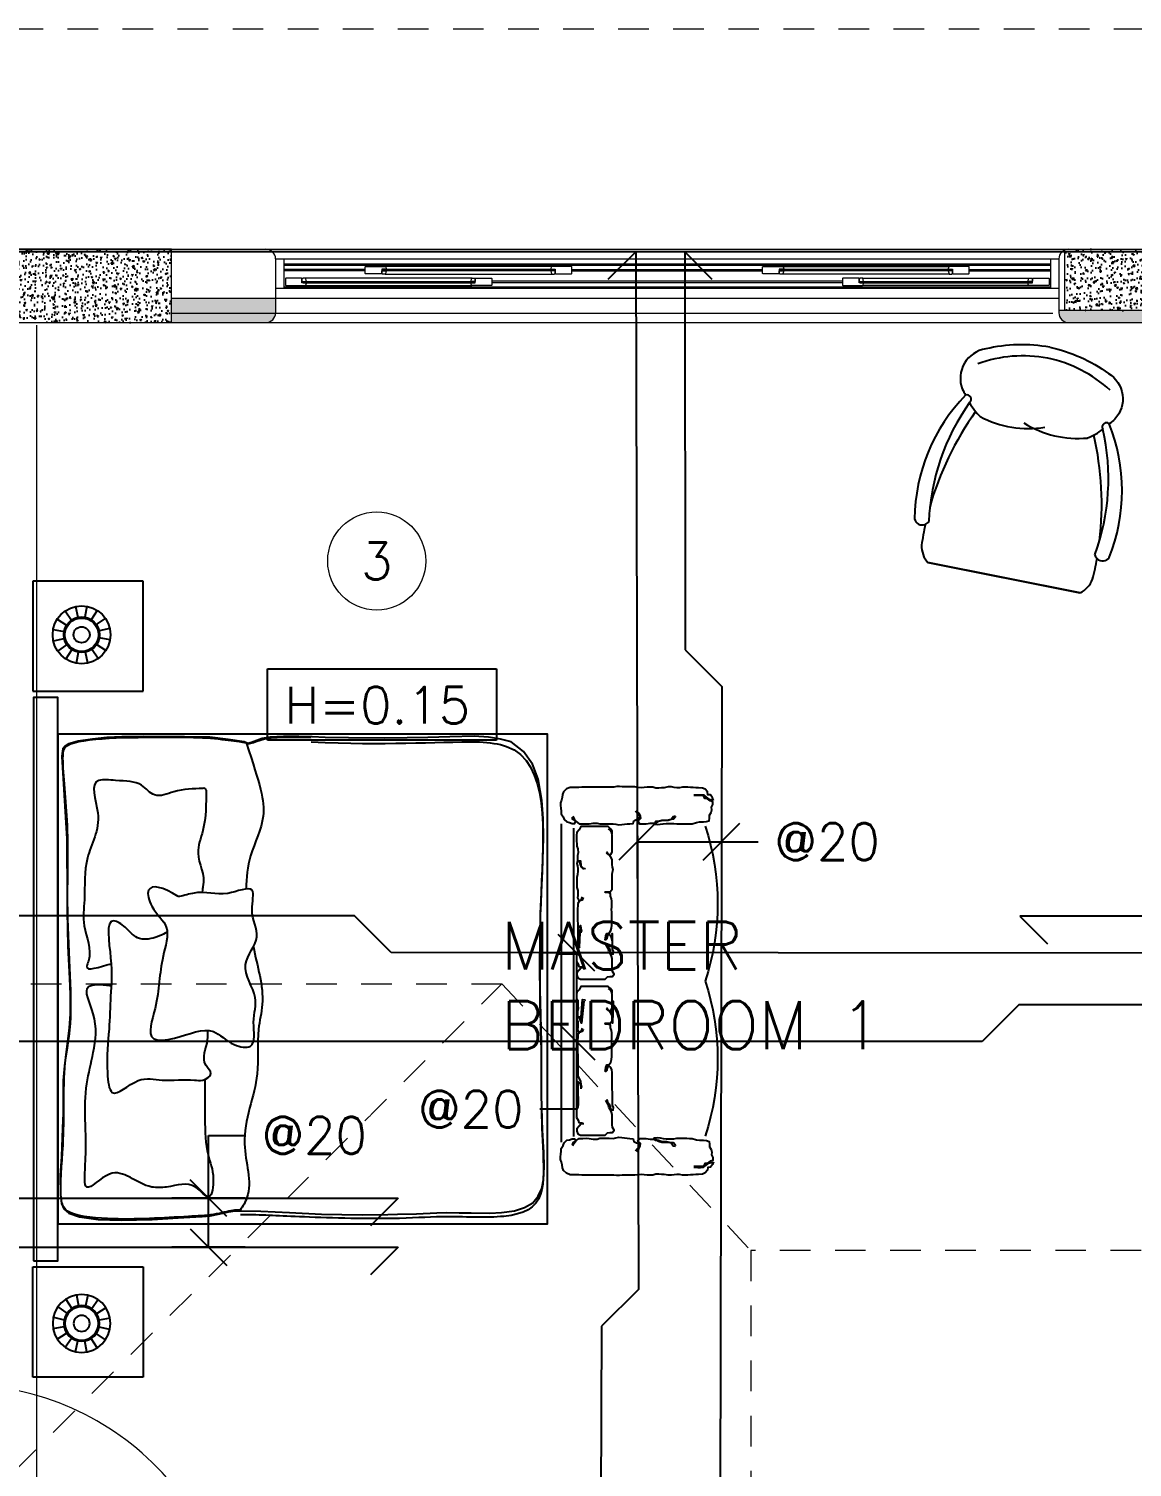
# Model space of a CAD drawing. Header units: metres. Extents: x -232 to 581, y 30 to 789.
# Drawn here: x 233.88 to 238.39, y 534.02 to 539.89 of the extents above; entities that cross this region are included whole.
import ezdxf
from ezdxf.enums import TextEntityAlignment as Align

# ---------------------------------------------------------------- set-up
doc = ezdxf.new("R2010")
doc.units = ezdxf.units.M
doc.linetypes.add('HIDDEN', pattern=[9.525, 6.35, -3.175])
doc.linetypes.add('HIDDEN2', pattern=[0.1875, 0.125, -0.0625])
for name, color, linetype, lineweight in [('0-S-GRID-IDEN', 1, 'Continuous', 9), ('A-DOOR', 35, 'Continuous', 5), ('A-WALL', 250, 'Continuous', 20), ('baños', 140, 'Continuous', 0), ('Columnas', 7, 'Continuous', 18), ('cristales', 131, 'Continuous', 0), ('textos', 7, 'Continuous', 0), ('VIGAS', 1, 'HIDDEN', 15)]:
    doc.layers.add(name, color=color, linetype=linetype, lineweight=lineweight)
for name, color, linetype in [('ACERO', 5, 'Continuous'), ('BP', 3, 'Continuous'), ('DIMTEXTO', 4, 'Continuous'), ('HATCH', 8, 'Continuous'), ('MOBILIARIOS', 252, 'Continuous')]:
    doc.layers.add(name, color=color, linetype=linetype)
doc.layers.add('RELLENO SECCION', color=8, linetype='Continuous', lineweight=0, transparency=0.4)
doc.layers.add('Techos 1', color=7, linetype='HIDDEN2', lineweight=9, true_color=0x42391a)
doc.styles.add('SMPLEX', font='simplex.shx')
doc.styles.get("Standard").update_dxf_attribs({"font": 'arial.ttf'})
pattern_1 = [(50, (114.33107, 55.238796), (0.058299094, -0.005100507), [0.006096, -0.067056]), (355, (114.33107, 55.238796), (-0.011277895, 0.06113819), [0.0048768, -0.053644987]), (100.451445, (114.33593, 55.23837), (0.0470212, 0.05603768), [0.005180803, -0.056988878]), (46.1842, (114.33107, 55.25505), (0.086745293, -0.013453545), [0.009144, -0.100584]), (96.63556, (114.3383, 55.25393), (0.07596932, 0.07917636), [0.00777121, -0.085483395]), (351.18415, (114.33107, 55.25505), (0.07596932, 0.07917636), [0.00731519, -0.080467114]), (21, (114.3392, 55.25099), (0.048516605, -0.032724863), [0.006096, -0.067056]), (326, (114.3392, 55.25099), (0.01977665, 0.05894015), [0.0048768, -0.0536448]), (71.451445, (114.34324, 55.24826), (0.068293254, 0.026215286), [0.005180803, -0.05698878]), (37.5, (114.331071, 55.238796), (0.000988353, 0.0270576124), [0, -0.05299456, 0, -0.0544576, 0, -0.053848]), (7.5, (114.33107, 55.238796), (0.021382292, 0.032057784), [0, -0.03104896, 0, -0.05177536, 0, -0.0205232]), (327.5, (114.312946, 55.238796), (0.0433889905, -0.001833198), [0, -0.02032, 0, -0.0633984, 0, -0.0841248]), (317.5, (114.304818, 55.238796), (0.047401338, 0.008136477), [0, -0.026416, 0, -0.04210304, 0, -0.0597408])]

# ---------------------------------------------------------------- blocks, each defined once
blk = doc.blocks.new('_Oblique')
at = {"color": 0, "linetype": 'ByBlock', "lineweight": -2}
blk.add_line((-0.5, -0.5), (0.5, 0.5), dxfattribs=at)
blk = doc.blocks.new('planta de entrepiso 20.03')
at = {"layer": '0-S-GRID-IDEN', "color": 18, "true_color": 0x000000}
blk.add_circle((43.3303, -21.2903), 0.2003, dxfattribs=at)
at = {"layer": 'ACERO', "color": 18, "true_color": 0x000000}
for p, q in [((44.2759, -20.1394), (44.3885, -20.0274)), ((44.3885, -20.0274), (44.3996, -24.2649)), ((44.7013, -20.1406), (44.5891, -20.0277)), ((44.5891, -20.0277), (44.5904, -21.6525)), ((44.5904, -21.6525), (44.74, -21.8029)), ((44.74, -21.8029), (44.7322, -26.0277)), ((43.2396, -22.7398), (39.7403, -22.7399)), ((43.3896, -22.8898), (43.2396, -22.7398)), ((48.5124, -22.7409), (45.9579, -22.7409)), ((45.9579, -22.7409), (46.0704, -22.8534)), ((47.342, -22.8923), (43.3896, -22.8898)), ((45.954, -23.1024), (45.804, -23.2524)), ((48.5055, -23.1023), (45.954, -23.1024)), ((45.804, -23.2524), (41.692, -23.2525)), ((39.7403, -23.8928), (43.4178, -23.8928)), ((43.4178, -23.8928), (43.3053, -24.0053)), ((39.7403, -24.0928), (43.4178, -24.0928)), ((43.4178, -24.0928), (43.3053, -24.2053)), ((44.3996, -24.2649), (44.2492, -24.4145)), ((44.2492, -24.4145), (44.2406, -26.0277))]:
    blk.add_line(p, q, dxfattribs=at)
at = {"layer": 'BP', "color": 18, "ltscale": 0.2, "true_color": 0x000000}
blk.add_line((47.272, -20.0277), (37.7735, -20.0277), dxfattribs=at)
at = {"layer": 'DIMTEXTO', "color": 18, "true_color": 0x000000}
for p, q in [((42.8836, -21.7308), (43.8203, -21.7308)), ((42.8836, -22.022), (42.8836, -21.7308)), ((43.8203, -21.7308), (43.8203, -22.022)), ((43.8203, -22.022), (42.8836, -22.022)), ((44.7386, -22.3208), (44.7386, -22.5866)), ((44.3938, -22.3253), (44.3938, -22.5866)), ((44.3938, -22.4366), (44.7386, -22.4366)), ((44.7386, -22.4366), (44.8886, -22.4366)), ((44.297, -22.891), (43.997, -22.891)), ((44.147, -22.891), (44.147, -23.2524)), ((44.297, -23.2524), (43.997, -23.2524)), ((44.147, -23.2524), (44.147, -23.5292)), ((44.147, -23.5292), (43.997, -23.5292)), ((42.6433, -23.8928), (42.6433, -23.6358)), ((42.6433, -23.6358), (42.7933, -23.6358)), ((42.7933, -23.8928), (42.4933, -23.8928)), ((42.6433, -24.0928), (42.6433, -23.8928)), ((42.7933, -24.0928), (42.4933, -24.0928))]:
    blk.add_line(p, q, dxfattribs=at)
at = {"layer": 'VIGAS', "color": 18, "true_color": 0x000000}
for p, q in [((42.492, -20.0277), (46.092, -20.0277)), ((42.492, -20.2777), (46.092, -20.2777)), ((41.942, -25.8277), (41.942, -20.3277))]:
    blk.add_line(p, q, dxfattribs=at)
at = {"layer": 'DIMTEXTO', "color": 18, "true_color": 0x000000, "xscale": 0.15, "yscale": 0.15, "zscale": 0.15}
for p, rotation in [((44.3938, -22.4366), 180), ((44.147, -22.891), 90), ((44.147, -23.2524), 270), ((42.6433, -23.8928), 90), ((42.6433, -24.0928), 270)]:
    blk.add_blockref('_Oblique', p, dxfattribs=dict(at, rotation=rotation))
blk.add_blockref('_Oblique', (44.7386, -22.4366), dxfattribs=at)
at = {"layer": 'DIMTEXTO', "color": 18, "true_color": 0x000000, "style": 'SMPLEX'}
blk.add_text('3', height=0.15, dxfattribs=at).set_placement((43.3303, -21.2903), align=Align.MIDDLE_CENTER)
blk.add_text('H=0.15', height=0.15, rotation=0, dxfattribs=at).set_placement((42.954, -21.9545))
at = {"layer": 'DIMTEXTO', "color": 18, "true_color": 0x000000, "char_height": 0.15, "attachment_point": 5, "style": 'SMPLEX', "bg_fill": 3, "box_fill_scale": 1.1, "bg_fill_color": 256, "bg_fill_true_color": 13158600, "bg_fill_transparency": 0}
for insert in [(45.1707, -22.4366), (43.7148, -23.5292), (43.0754, -23.6358)]:
    blk.add_mtext('\\A1;@20', dxfattribs=dict(at, insert=insert))
blk = doc.blocks.new('A$Ca3ef8f56')
at = {"layer": 'MOBILIARIOS'}
for p, q in [((0.0032, 0.1527), (0.0032, 1.4519)), ((0.0532, 0.1694), (0.0532, 1.4284))]:
    blk.add_line(p, q, dxfattribs=at)
for points in [[(0.6249, 1.5324), (0.6212, 1.5434), (0.6126, 1.5544), (0.6016, 1.5556), (0.6004, 1.5666), (0.5906, 1.5776), (0.5796, 1.5825), (0.5637, 1.5837), (0.5527, 1.5837), (0.5417, 1.5849), (0.5307, 1.5849), (0.5197, 1.5862), (0.4977, 1.5862), (0.4867, 1.5837), (0.4757, 1.5837), (0.4647, 1.5849), (0.4537, 1.5874), (0.4402, 1.5874), (0.4231, 1.5837), (0.4121, 1.5837), (0.4011, 1.5825), (0.3889, 1.5825), (0.3766, 1.5862), (0.3534, 1.5862), (0.3412, 1.5849), (0.3302, 1.5837), (0.3143, 1.5849), (0.3033, 1.5874), (0.2519, 1.5874), (0.2409, 1.5886), (0.2299, 1.5886), (0.2177, 1.5862), (0.0868, 1.5862), (0.0746, 1.5849), (0.0391, 1.5849), (0.0245, 1.5788), (0.0122, 1.5678), (0.0086, 1.5568), (0.0061, 1.5446), (0.0037, 1.5336), (0, 1.5226), (0, 1.5116), (0.0012, 1.5006), (0.0024, 1.4884), (0.0024, 1.4774), (0.011, 1.4652), (0.0147, 1.4542), (0.0257, 1.4445), (0.0367, 1.442), (0.0477, 1.4383), (0.0587, 1.4383), (0.0611, 1.4493), (0.0501, 1.4542), (0.0477, 1.464)], [(0.4708, 1.4664), (0.4622, 1.4554), (0.4512, 1.4542), (0.4341, 1.4506), (0.4231, 1.4506), (0.4109, 1.4493), (0.3999, 1.4457), (0.3876, 1.4457), (0.3828, 1.4347), (0.395, 1.4335), (0.4072, 1.4347), (0.4194, 1.4371), (0.4317, 1.4383), (0.4635, 1.4383), (0.4745, 1.4359), (0.516, 1.4359), (0.527, 1.4371), (0.5381, 1.4371), (0.5552, 1.442), (0.5674, 1.4445), (0.5845, 1.4445), (0.5968, 1.4457), (0.6078, 1.4493), (0.609, 1.4603), (0.609, 1.4713), (0.6151, 1.4823), (0.6175, 1.4933), (0.6163, 1.5043), (0.6224, 1.5153), (0.6224, 1.5263), (0.6114, 1.53), (0.6004, 1.5385), (0.5894, 1.5397), (0.5845, 1.5507), (0.5735, 1.552), (0.5442, 1.552)], [(0.5442, 1.5544), (0.5613, 1.5556), (0.5723, 1.5556), (0.5845, 1.5544), (0.5955, 1.5458), (0.6065, 1.5373), (0.6175, 1.5348), (0.6212, 1.5348)], [(0.0501, 1.4677), (0.0563, 1.4567), (0.0636, 1.4457), (0.0758, 1.4371), (0.0905, 1.4371), (0.1064, 1.4359), (0.1174, 1.4371), (0.1333, 1.4396), (0.1492, 1.4396), (0.1602, 1.4359), (0.1981, 1.4359), (0.2152, 1.4371), (0.2262, 1.4347), (0.2385, 1.4322), (0.2507, 1.4335), (0.2617, 1.4347), (0.2727, 1.4359), (0.2837, 1.4371), (0.2972, 1.4383), (0.2996, 1.4493), (0.3106, 1.4542), (0.3216, 1.4567), (0.3241, 1.4677), (0.3143, 1.4787), (0.3069, 1.4884)], [(0.3106, 1.4909), (0.3204, 1.4799), (0.3253, 1.4689), (0.3265, 1.4579), (0.3155, 1.4481), (0.3228, 1.4371), (0.3497, 1.4371), (0.3656, 1.4396), (0.3779, 1.4396), (0.3889, 1.4408), (0.3999, 1.4481), (0.4133, 1.4518), (0.4402, 1.4518), (0.4525, 1.4554), (0.4598, 1.4664), (0.4696, 1.4689)], [(0.0946, 1.3772), (0.0844, 1.3772), (0.0759, 1.3874), (0.0673, 1.3976), (0.0673, 1.4078), (0.0708, 1.4181), (0.081, 1.4232), (0.1822, 1.4232), (0.1924, 1.4146), (0.2026, 1.4129), (0.2129, 1.4129), (0.2197, 1.4027), (0.2129, 1.3925), (0.2112, 1.3806), (0.2112, 1.3397), (0.2078, 1.3294), (0.2026, 1.3192), (0.1975, 1.309), (0.1941, 1.2988), (0.189, 1.2885), (0.1856, 1.2817)], [(0.0844, 1.234), (0.0844, 1.2238), (0.081, 1.2135), (0.0708, 1.205), (0.0708, 1.2579), (0.0725, 1.2715), (0.0725, 1.2988), (0.0708, 1.309), (0.0656, 1.3192), (0.0656, 1.3516), (0.0725, 1.3618), (0.0742, 1.372), (0.0844, 1.3737), (0.0895, 1.3737)], [(0.189, 1.2766), (0.1924, 1.2868), (0.1992, 1.2971), (0.2026, 1.3073), (0.2044, 1.3175), (0.2146, 1.3209), (0.2163, 1.3107), (0.2129, 1.3005), (0.2129, 1.2476), (0.2112, 1.2374), (0.2112, 1.1675), (0.2095, 1.1573), (0.2061, 1.1471), (0.1958, 1.1385), (0.1907, 1.1488), (0.189, 1.159), (0.1822, 1.1658)], [(0.0929, 0.9903), (0.0878, 1.0005), (0.0776, 1.0039), (0.0708, 1.0141), (0.0708, 1.0244), (0.069, 1.0346), (0.069, 1.0857), (0.0708, 1.0959), (0.0708, 1.1829), (0.0776, 1.1948), (0.081, 1.205), (0.0827, 1.2152), (0.0861, 1.2272), (0.0861, 1.2289)], [(0.1822, 1.1641), (0.1856, 1.1471), (0.189, 1.1368), (0.1992, 1.1351), (0.2061, 1.1249), (0.2078, 1.1147), (0.2095, 1.1028), (0.2095, 1.0499), (0.2078, 1.0397), (0.2095, 1.0295), (0.2095, 1.0056), (0.2078, 0.9954), (0.2044, 0.9852), (0.2044, 0.9749), (0.1941, 0.9698), (0.1839, 0.9698), (0.1822, 0.9664), (0.2026, 0.9664), (0.2112, 0.9562), (0.2112, 0.8965), (0.2129, 0.8863), (0.2146, 0.8761), (0.2129, 0.9659), (0.2112, 0.9556), (0.2112, 0.9352), (0.2061, 0.925), (0.1958, 0.9147), (0.1873, 0.9079)], [(0.0946, 0.8761), (0.0861, 0.9659), (0.081, 0.9556), (0.0793, 0.9454), (0.069, 0.9403), (0.0673, 0.9505), (0.069, 0.9607), (0.0708, 0.8727), (0.0708, 0.8829), (0.069, 0.8965), (0.0673, 0.9085), (0.0673, 0.9494), (0.0708, 0.9613), (0.0708, 0.9818), (0.069, 0.992), (0.0742, 1.0022), (0.0844, 1.0005), (0.0878, 0.9903), (0.0895, 0.9869)], [(0.2112, 0.8449), (0.2112, 0.8346), (0.2044, 0.8244), (0.1941, 0.8159), (0.0827, 0.8159), (0.0759, 0.8295), (0.0673, 0.8397), (0.0656, 0.85), (0.0656, 0.8602), (0.0673, 0.8704), (0.0673, 0.8806), (0.0708, 0.8909), (0.0725, 0.9079), (0.069, 0.9181), (0.069, 0.9386), (0.081, 0.9403), (0.0827, 0.959), (0.0895, 0.8693), (0.0998, 0.871), (0.0981, 0.8744)], [(0.1873, 0.9028), (0.1958, 0.913), (0.2061, 0.9147), (0.2112, 0.9045), (0.2112, 0.8517), (0.2095, 0.8414), (0.2061, 0.8312), (0.1958, 0.8244)], [(0.0946, 0.74), (0.0844, 0.74), (0.0759, 0.7502), (0.0673, 0.7604), (0.0673, 0.7707), (0.0708, 0.7809), (0.081, 0.786), (0.1822, 0.786), (0.1924, 0.7775), (0.2026, 0.7758), (0.2129, 0.7758), (0.2197, 0.7656), (0.2129, 0.7553), (0.2112, 0.7434), (0.2112, 0.7025), (0.2078, 0.6923), (0.2026, 0.6821), (0.1975, 0.6718), (0.1941, 0.6616), (0.189, 0.6514), (0.1856, 0.6446)], [(0.0844, 0.5968), (0.0844, 0.5866), (0.081, 0.5764), (0.0708, 0.5679), (0.0708, 0.6207), (0.0725, 0.6343), (0.0725, 0.6616), (0.0708, 0.6718), (0.0656, 0.6821), (0.0656, 0.7144), (0.0725, 0.7247), (0.0742, 0.7349), (0.0844, 0.7366), (0.0895, 0.7366)], [(0.0929, 0.4531), (0.0878, 0.4633), (0.0776, 0.4668), (0.0708, 0.477), (0.0708, 0.4872), (0.069, 0.4974), (0.069, 0.5486), (0.0708, 0.5588), (0.0708, 0.6457), (0.0776, 0.6576), (0.081, 0.5679), (0.0827, 0.5781), (0.0861, 0.59), (0.0861, 0.5917)], [(0.189, 0.6394), (0.1924, 0.6497), (0.1992, 0.6599), (0.2026, 0.6701), (0.2044, 0.6803), (0.2146, 0.6838), (0.2163, 0.6735), (0.2129, 0.6633), (0.2129, 0.6105), (0.2112, 0.6002), (0.2112, 0.6304), (0.2095, 0.6201), (0.2061, 0.6099), (0.1958, 0.6014), (0.1907, 0.6116), (0.189, 0.6218), (0.1822, 0.6287)], [(0.1822, 0.627), (0.1856, 0.6099), (0.189, 0.5997), (0.1992, 0.598), (0.2061, 0.5878), (0.2078, 0.5775), (0.2095, 0.5656), (0.2095, 0.5128), (0.2078, 0.5025), (0.2095, 0.4923), (0.2095, 0.4685), (0.2078, 0.4582), (0.2044, 0.448), (0.2044, 0.4378), (0.1941, 0.4327), (0.1839, 0.4327), (0.1822, 0.4293), (0.2026, 0.4293), (0.2112, 0.419), (0.2112, 0.3594), (0.2129, 0.3492), (0.2146, 0.3389), (0.2129, 0.3287), (0.2112, 0.3185), (0.2112, 0.298), (0.2061, 0.2878), (0.1958, 0.2776), (0.1873, 0.2708)], [(0.0946, 0.3389), (0.0861, 0.3287), (0.081, 0.3185), (0.0793, 0.3083), (0.069, 0.3031), (0.0673, 0.3134), (0.069, 0.3236), (0.0708, 0.3355), (0.0708, 0.3457), (0.069, 0.3594), (0.0673, 0.3713), (0.0673, 0.4122), (0.0708, 0.4241), (0.0708, 0.4446), (0.069, 0.4548), (0.0742, 0.465), (0.0844, 0.4633), (0.0878, 0.4531), (0.0895, 0.4497)], [(0.2112, 0.1926), (0.2112, 0.1824), (0.2044, 0.1721), (0.1941, 0.1636), (0.0827, 0.1636), (0.0759, 0.1772), (0.0673, 0.1875), (0.0656, 0.1977), (0.0656, 0.223), (0.0673, 0.2333), (0.0673, 0.2435), (0.0708, 0.2537), (0.0725, 0.2708), (0.069, 0.281), (0.069, 0.3014), (0.081, 0.3031), (0.0827, 0.3219), (0.0895, 0.3321), (0.0998, 0.3338), (0.0981, 0.3372)], [(0.1873, 0.2656), (0.1958, 0.2759), (0.2061, 0.2776), (0.2112, 0.2673), (0.2112, 0.1994), (0.2095, 0.1892), (0.2061, 0.179), (0.1958, 0.1721)], [(0.6249, 0.0562), (0.6212, 0.0452), (0.6126, 0.0342), (0.6016, 0.033), (0.6004, 0.022), (0.5906, 0.011), (0.5796, 0.0061), (0.5637, 0.0049), (0.5527, 0.0049), (0.5417, 0.0037), (0.5307, 0.0037), (0.5197, 0.0024), (0.4977, 0.0024), (0.4867, 0.0049), (0.4757, 0.0049), (0.4647, 0.0037), (0.4537, 0.0012), (0.4402, 0.0012), (0.4231, 0.0049), (0.4121, 0.0049), (0.4011, 0.0061), (0.3889, 0.0061), (0.3766, 0.0024), (0.3534, 0.0024), (0.3412, 0.0037), (0.3302, 0.0049), (0.3143, 0.0037), (0.3033, 0.0012), (0.2519, 0.0012), (0.2409, 0), (0.2299, 0), (0.2177, 0.0024), (0.0868, 0.0024), (0.0746, 0.0037), (0.0391, 0.0037), (0.0245, 0.0098), (0.0122, 0.0208), (0.0086, 0.0318), (0.0061, 0.044), (0.0037, 0.055), (0, 0.066), (0, 0.077), (0.0012, 0.088), (0.0024, 0.1002), (0.0024, 0.1112), (0.011, 0.1234), (0.0147, 0.1344), (0.0257, 0.1441), (0.0367, 0.1466), (0.0477, 0.1503), (0.0587, 0.1503), (0.0611, 0.1393), (0.0501, 0.1344), (0.0477, 0.1246)], [(0.0501, 0.1209), (0.0563, 0.1319), (0.0636, 0.1429), (0.0758, 0.1515), (0.0905, 0.1515), (0.1064, 0.1527), (0.1174, 0.1515), (0.1333, 0.149), (0.1492, 0.149), (0.1602, 0.1527), (0.1981, 0.1527), (0.2152, 0.1515), (0.2262, 0.1539), (0.2385, 0.1564), (0.2507, 0.1551), (0.2617, 0.1539), (0.2727, 0.1527), (0.2837, 0.1515), (0.2972, 0.1503), (0.2996, 0.1393), (0.3106, 0.1344), (0.3216, 0.1319), (0.3241, 0.1209), (0.3143, 0.1099), (0.3069, 0.1002)], [(0.3106, 0.0977), (0.3204, 0.1087), (0.3253, 0.1197), (0.3265, 0.1307), (0.3155, 0.1405), (0.3228, 0.1515), (0.3497, 0.1515), (0.3656, 0.149), (0.3779, 0.149), (0.3889, 0.1478), (0.3999, 0.1405), (0.4133, 0.1368), (0.4402, 0.1368), (0.4525, 0.1332), (0.4598, 0.1222), (0.4696, 0.1197)], [(0.4708, 0.1222), (0.4622, 0.1332), (0.4512, 0.1344), (0.4341, 0.138), (0.4231, 0.138), (0.4109, 0.1393), (0.3999, 0.1429), (0.3876, 0.1429), (0.3828, 0.1539), (0.395, 0.1551), (0.4072, 0.1539), (0.4194, 0.1515), (0.4317, 0.1503), (0.4635, 0.1503), (0.4745, 0.1527), (0.516, 0.1527), (0.527, 0.1515), (0.5381, 0.1515), (0.5552, 0.1466), (0.5674, 0.1441), (0.5845, 0.1441), (0.5968, 0.1429), (0.6078, 0.1393), (0.609, 0.1283), (0.609, 0.1173), (0.6151, 0.1063), (0.6175, 0.0953), (0.6163, 0.0843), (0.6224, 0.0733), (0.6224, 0.0623), (0.6114, 0.0586), (0.6004, 0.0501), (0.5894, 0.0489), (0.5845, 0.0379), (0.5735, 0.0366), (0.5442, 0.0366)], [(0.5442, 0.0342), (0.5613, 0.033), (0.5723, 0.033), (0.5845, 0.0342), (0.5955, 0.0428), (0.6065, 0.0513), (0.6175, 0.0537), (0.6212, 0.0537)]]:
    blk.add_lwpolyline(points, dxfattribs=at)
for centre in [(-0.3846, 1.1107), (-0.3846, 0.4779)]:
    blk.add_arc(centre, 1.0261, 342.03988, 17.96012, dxfattribs=at)
blk = doc.blocks.new('A$Ca77e88c0')
at = {"layer": 'MOBILIARIOS', "linetype": 'Continuous'}
for p, q in [((0, 1.3457), (0.2432, 0.761)), ((0.2435, 0.7603), (0, 1.3457))]:
    blk.add_line(p, q, dxfattribs=at)
for points in [[(1.0081, 1.4216, 0.103931), (0.8565, 1.6353, 0.481643), (0.668, 1.624, 0.047693), (0.6541, 1.5985, 0.047693)], [(1.0081, 1.4216, -0.103931), (1.0528, 1.1635, -0.481643), (0.9119, 1.0378, -0.047693), (0.884, 1.0459, -0.047693)]]:
    blk.add_lwpolyline(points, format="xyb", dxfattribs=at)
blk.add_circle((0.8492, 0.4996), 0.2299, dxfattribs=at)
for centre, radius, start, end in [((0.5212, 0.8742), 0.7364, 79.59643, 123.14146), ((0.6434, 1.5847), 0.0175, 250.45416, 52.05868), ((0.6434, 1.5847), 0.0175, 250.45416, 52.05868), ((0.4617, 1.1866), 0.5495, 23.33144, 53.59476), ((0.4617, 1.1866), 0.5495, 23.33144, 53.59476), ((0.612, 0.6674), 0.9011, 88.37632, 121.47958), ((0.612, 0.6674), 0.9011, 88.37632, 121.47958), ((0.5865, 0.2493), 1.2787, 88.45422, 107.93514), ((0.5865, 0.2493), 1.2787, 88.45422, 107.93514), ((0.8583, 1.4567), 0.2476, 153.21646, 169.91816), ((0.8583, 1.4567), 0.2476, 153.21646, 169.91816), ((0.1421, 1.4684), 0.0325, 136.37866, 235.73513), ((1.0281, 1.5426), 0.4158, 185.87863, 223.40331), ((1.0281, 1.5426), 0.4158, 185.87863, 223.40331), ((0.4823, 0.53), 0.9795, 111.46313, 116.51175), ((0.1421, 1.4684), 0.0325, 235.69793, 268.75394), ((0.0995, 1.3192), 0.1029, 121.9514, 165.06161), ((0.4562, 1.1998), 0.5495, 351.57503, 21.83835), ((0.4562, 1.1998), 0.5495, 351.57503, 21.83835), ((1.108, 1.3505), 0.4158, 181.76648, 219.29117), ((-0.1206, 1.9492), 1.2787, 297.23466, 316.71557), ((-0.1206, 1.9492), 1.2787, 297.23466, 316.71557), ((0.9273, 1.2907), 0.2476, 235.25163, 251.95333), ((0.9273, 1.2907), 0.2476, 235.25163, 251.95333), ((0.8666, 1.048), 0.0175, 353.11111, 154.71564), ((0.8666, 1.048), 0.0175, 353.11111, 154.71564), ((0.1939, 1.6724), 0.9011, 283.69021, 316.79348), ((0.1939, 1.6724), 0.9011, 283.69021, 316.79348), ((0.2766, 1.4622), 0.7364, 282.02833, 325.57337), ((0.0052, 1.6774), 0.9795, 288.64122, 293.68984), ((0.4307, 0.7745), 0.0325, 169.43466, 268.79113), ((0.4307, 0.7745), 0.0325, 136.37866, 169.43466), ((0.4307, 0.7745), 0.0325, 136.37866, 169.43466), ((0.2948, 0.8495), 0.1029, 240.09136, 283.20158)]:
    blk.add_arc(centre, radius, start, end, dxfattribs=at)
blk = doc.blocks.new('A$Cb50f4bf1')
at = {"layer": 'MOBILIARIOS'}
for p, q in [((0.45, 0.45), (0, 0.45)), ((0, 0.45), (0, 0)), ((0.45, 0), (0.45, 0.45)), ((0.2058, 0.3663), (0.2154, 0.322)), ((0.2519, 0.3671), (0.2438, 0.3224)), ((0.1314, 0.3148), (0.1695, 0.2902)), ((0.1635, 0.348), (0.1893, 0.3107)), ((0.2948, 0.3501), (0.2703, 0.312)), ((0.328, 0.318), (0.2907, 0.2922)), ((0.1144, 0.2719), (0.1591, 0.2638)), ((0.1152, 0.2258), (0.1595, 0.2353)), ((0.3463, 0.2757), (0.302, 0.2661)), ((0.3471, 0.2296), (0.3025, 0.2377)), ((0.1335, 0.1834), (0.1708, 0.2092)), ((0.1667, 0.1514), (0.1913, 0.1895)), ((0.2096, 0.1344), (0.2177, 0.179)), ((0.2557, 0.1352), (0.2462, 0.1795)), ((0.2981, 0.1535), (0.2723, 0.1908)), ((0.3301, 0.1867), (0.292, 0.2112)), ((0, 0), (0.45, 0))]:
    blk.add_line(p, q, dxfattribs=at)
for radius in [0.1182, 0.0729, 0.0684, 0.0328]:
    blk.add_circle((0.2308, 0.2507), radius, dxfattribs=at)
blk = doc.blocks.new('puerta 1.00')
at = {"layer": 'A-DOOR'}
for p, q in [((-0.15, -0.0125), (-0.9369, -0.3949)), ((-0.1376, -0.038), (-0.9245, -0.4204)), ((-0.1376, -0.038), (-0.15, -0.0125)), ((-0.9369, -0.3949), (-0.9245, -0.4204)), ((-0.8946, -0.3743), (-0.8996, -0.3641)), ((-0.8777, -0.3661), (-0.8826, -0.3559)), ((-0.8822, -0.3998), (-0.8772, -0.4101)), ((-0.8653, -0.3916), (-0.8603, -0.4018))]:
    blk.add_line(p, q, dxfattribs=at)
for points in [[(-0.08, 0), (-0.08, -0.025), (-0.125, -0.025), (-0.125, -0.0125), (-0.2, -0.0125), (-0.2, 0), (-0.08, 0)], [(-0.08, -0.95), (-0.08, -0.925), (-0.125, -0.925), (-0.125, -0.9375), (-0.2, -0.9375), (-0.2, -0.95), (-0.08, -0.95)]]:
    blk.add_lwpolyline(points, dxfattribs=at)
blk.add_arc((0.0366, 0.1602), 1.1229, 211.13358, 257.83427, dxfattribs=at)
for points in [[(-0.8982, -0.3642), (-0.9033, -0.3642), (-0.912, -0.3591), (-0.917, -0.3504), (-0.917, -0.3403), (-0.912, -0.3316), (-0.9033, -0.3265), (-0.8932, -0.3265), (-0.8844, -0.3316), (-0.8794, -0.3403), (-0.8794, -0.3504), (-0.8844, -0.3591), (-0.8932, -0.3642), (-0.8982, -0.3642)], [(-0.8617, -0.4394), (-0.8667, -0.4394), (-0.8754, -0.4344), (-0.8805, -0.4256), (-0.8805, -0.4156), (-0.8754, -0.4068), (-0.8667, -0.4018), (-0.8566, -0.4018), (-0.8479, -0.4068), (-0.8428, -0.4156), (-0.8428, -0.4257), (-0.8479, -0.4344), (-0.8566, -0.4394), (-0.8617, -0.4394)]]:
    blk.add_open_spline(points, degree=2, dxfattribs=at)
blk = doc.blocks.new('A$C89702949')
at = {"layer": 'HATCH'}
h = blk.add_hatch(dxfattribs=at)
h.set_pattern_fill('AR-CONC', color=256, scale=0.00032)
h.set_pattern_definition(pattern_1)
h.paths.add_polyline_path([(15.3, 19.9891), (15.3, 19.6891), (16.1, 19.6891), (16.1, 19.9891)])
h = blk.add_hatch(dxfattribs=at)
h.set_pattern_fill('AR-CONC', color=256, scale=0.00032)
h.set_pattern_definition(pattern_1)
h.paths.add_polyline_path([(19.7495, 19.9891), (19.75, 19.7391), (20.7, 19.7391), (20.95, 19.7391), (20.95, 19.9891)])
at = {"layer": 'Columnas'}
for points in [[(15.3, 19.9891), (15.3, 19.6891), (16.1, 19.6891), (16.1, 19.9891)], [(19.7495, 19.9891), (20.95, 19.9891), (20.95, 19.7391), (20.7, 19.7391), (20.7, 19.7391), (19.75, 19.7391)]]:
    blk.add_lwpolyline(points, close=True, dxfattribs=at)
blk = doc.blocks.new('20.03.2026 LN 09 SEGUNDO NIVEL ARQ')
at = {"layer": 'RELLENO SECCION'}
h = blk.add_hatch(color=5, dxfattribs=at)
h.dxf.hatch_style = 1
h.paths.add_polyline_path([(91.8209, -42.6986), (91.3959, -42.6986), (91.3959, -42.7986), (91.7809, -42.7986, 0.414214), (91.8209, -42.7586)])
h = blk.add_hatch(color=5, dxfattribs=at)
h.dxf.hatch_style = 1
edge = h.paths.add_edge_path()
edge.add_line((95.0459, -42.7486), (95.0209, -42.7486))
edge.add_line((95.0209, -42.7486), (95.0209, -42.7586))
edge.add_arc((95.0609, -42.7586), 0.04, 180, 270)
edge.add_line((95.0609, -42.7986), (95.9059, -42.7986))
edge.add_arc((95.9059, -42.8386), 0.04, 0, 90, ccw=False)
edge.add_line((95.9459, -42.8386), (95.9459, -43.6586))
edge.add_arc((95.9859, -43.6586), 0.04, 180, 270)
edge.add_line((95.9859, -43.6986), (96.0459, -43.6986))
edge.add_line((96.0459, -43.6986), (96.0459, -42.7486))
edge.add_line((96.0459, -42.7486), (95.9959, -42.7486))
edge.add_line((95.9959, -42.7486), (95.0459, -42.7486))
at = {"layer": 'A-DOOR', "color": 5}
for p, q in [((91.7809, -42.4986), (95.0609, -42.4986)), ((91.8209, -42.5386), (95.0209, -42.5386)), ((91.8549, -42.5386), (91.8549, -42.6586)), ((91.8549, -42.5586), (94.9869, -42.5586)), ((91.8549, -42.5646), (94.9869, -42.5646)), ((92.1869, -42.5816), (91.8549, -42.5816)), ((92.1869, -42.5876), (91.8549, -42.5876)), ((92.1869, -42.5711), (92.1884, -42.5696)), ((92.1869, -42.5981), (92.1869, -42.5711)), ((92.1884, -42.5696), (92.2691, -42.5696)), ((92.2724, -42.5806), (92.2549, -42.5806)), ((92.2549, -42.5806), (92.2549, -42.5981)), ((92.2549, -42.5836), (92.2599, -42.5836)), ((92.2549, -42.5836), (92.2599, -42.5836)), ((92.2599, -42.5816), (92.2659, -42.5856)), ((92.2599, -42.5856), (92.2659, -42.5816)), ((92.2691, -42.5696), (92.2709, -42.5711)), ((92.9488, -42.5696), (92.2691, -42.5696)), ((92.2709, -42.5711), (92.2729, -42.5791)), ((92.2729, -42.5801), (92.2724, -42.5806)), ((92.2729, -42.5791), (92.2729, -42.5801)), ((92.9469, -42.5711), (92.9449, -42.5791)), ((92.9449, -42.5791), (92.9449, -42.5801)), ((92.9449, -42.5801), (92.9454, -42.5806)), ((92.9454, -42.5806), (92.9629, -42.5806)), ((92.9488, -42.5696), (92.9469, -42.5711)), ((93.0294, -42.5696), (92.9488, -42.5696)), ((92.9579, -42.5816), (92.9519, -42.5856)), ((92.9579, -42.5856), (92.9519, -42.5816)), ((92.9629, -42.5836), (92.9579, -42.5836)), ((92.9629, -42.5836), (92.9579, -42.5836)), ((92.9629, -42.5806), (92.9629, -42.5981)), ((93.0309, -42.5711), (93.0294, -42.5696)), ((93.0309, -42.5981), (93.0309, -42.5711)), ((93.0309, -42.5816), (93.8109, -42.5816)), ((93.0309, -42.5876), (93.8109, -42.5876)), ((93.8109, -42.5711), (93.8124, -42.5696)), ((93.8109, -42.5981), (93.8109, -42.5711)), ((93.8124, -42.5696), (93.8931, -42.5696)), ((93.8964, -42.5806), (93.8789, -42.5806)), ((93.8789, -42.5806), (93.8789, -42.5981)), ((93.8789, -42.5836), (93.8839, -42.5836)), ((93.8789, -42.5836), (93.8839, -42.5836)), ((93.8839, -42.5816), (93.8899, -42.5856)), ((93.8839, -42.5856), (93.8899, -42.5816)), ((93.8931, -42.5696), (93.8949, -42.5711)), ((93.8931, -42.5696), (94.5728, -42.5696)), ((93.8949, -42.5711), (93.8969, -42.5791)), ((93.8969, -42.5801), (93.8964, -42.5806)), ((93.8969, -42.5791), (93.8969, -42.5801)), ((94.5709, -42.5711), (94.5689, -42.5791)), ((94.5689, -42.5791), (94.5689, -42.5801)), ((94.5689, -42.5801), (94.5694, -42.5806)), ((94.5694, -42.5806), (94.5869, -42.5806)), ((94.5728, -42.5696), (94.5709, -42.5711)), ((94.6534, -42.5696), (94.5728, -42.5696)), ((94.5819, -42.5816), (94.5759, -42.5856)), ((94.5819, -42.5856), (94.5759, -42.5816)), ((94.5869, -42.5836), (94.5819, -42.5836)), ((94.5869, -42.5836), (94.5819, -42.5836)), ((94.5869, -42.5806), (94.5869, -42.5981)), ((94.6549, -42.5711), (94.6534, -42.5696)), ((94.6549, -42.5981), (94.6549, -42.5711)), ((94.6549, -42.5816), (94.9869, -42.5816)), ((94.6549, -42.5876), (94.9869, -42.5876)), ((94.9869, -42.5386), (94.9869, -42.6586)), ((91.8624, -42.6176), (91.8609, -42.6191)), ((91.8609, -42.6191), (91.8609, -42.6461)), ((91.8609, -42.6461), (91.8624, -42.6476)), ((91.9274, -42.6176), (91.8624, -42.6176)), ((91.8624, -42.6476), (91.9431, -42.6476)), ((91.9289, -42.6191), (91.9274, -42.6176)), ((91.9289, -42.6366), (91.9289, -42.6191)), ((91.9289, -42.6336), (91.9339, -42.6336)), ((91.9289, -42.6336), (91.9339, -42.6336)), ((91.9464, -42.6366), (91.9289, -42.6366)), ((91.9339, -42.6356), (91.9399, -42.6316)), ((91.9339, -42.6316), (91.9399, -42.6356)), ((92.6237, -42.6166), (91.9422, -42.6166)), ((91.9431, -42.6476), (91.9449, -42.6462)), ((91.9431, -42.6476), (92.6228, -42.6476)), ((91.9449, -42.6462), (91.9469, -42.6381)), ((91.9469, -42.6371), (91.9464, -42.6366)), ((91.9469, -42.6381), (91.9469, -42.6371)), ((92.1884, -42.5996), (92.1869, -42.5981)), ((92.2534, -42.5996), (92.1884, -42.5996)), ((92.2549, -42.5981), (92.2534, -42.5996)), ((92.2682, -42.6006), (92.9497, -42.6006)), ((92.6189, -42.6371), (92.6194, -42.6366)), ((92.6189, -42.6381), (92.6189, -42.6371)), ((92.6209, -42.6462), (92.6189, -42.6381)), ((92.6194, -42.6366), (92.6369, -42.6366)), ((92.6228, -42.6476), (92.6209, -42.6462)), ((92.7034, -42.6476), (92.6228, -42.6476)), ((92.6319, -42.6356), (92.6259, -42.6316)), ((92.6319, -42.6316), (92.6259, -42.6356)), ((92.6369, -42.6336), (92.6319, -42.6336)), ((92.6369, -42.6336), (92.6319, -42.6336)), ((92.6369, -42.6191), (92.6384, -42.6176)), ((92.6369, -42.6366), (92.6369, -42.6191)), ((92.6384, -42.6176), (92.7034, -42.6176)), ((92.7049, -42.6191), (92.7034, -42.6176)), ((92.7049, -42.6461), (92.7034, -42.6476)), ((92.7049, -42.6191), (92.7049, -42.6461)), ((94.1369, -42.6296), (92.7049, -42.6296)), ((94.1369, -42.6356), (92.7049, -42.6356)), ((92.9629, -42.5981), (92.9644, -42.5996)), ((92.9644, -42.5996), (93.0294, -42.5996)), ((93.0294, -42.5996), (93.0309, -42.5981)), ((93.8124, -42.5996), (93.8109, -42.5981)), ((93.8774, -42.5996), (93.8124, -42.5996)), ((93.8789, -42.5981), (93.8774, -42.5996)), ((94.5737, -42.6006), (93.8922, -42.6006)), ((94.1369, -42.6191), (94.1384, -42.6176)), ((94.1369, -42.6191), (94.1369, -42.6461)), ((94.1369, -42.6461), (94.1384, -42.6476)), ((94.2034, -42.6176), (94.1384, -42.6176)), ((94.1384, -42.6476), (94.2191, -42.6476)), ((94.2049, -42.6191), (94.2034, -42.6176)), ((94.2049, -42.6366), (94.2049, -42.6191)), ((94.2049, -42.6336), (94.2099, -42.6336)), ((94.2049, -42.6336), (94.2099, -42.6336)), ((94.2224, -42.6366), (94.2049, -42.6366)), ((94.2099, -42.6356), (94.2159, -42.6316)), ((94.2099, -42.6316), (94.2159, -42.6356)), ((94.2182, -42.6166), (94.8997, -42.6166)), ((94.2191, -42.6476), (94.2209, -42.6462)), ((94.8988, -42.6476), (94.2191, -42.6476)), ((94.2209, -42.6462), (94.2229, -42.6381)), ((94.2229, -42.6371), (94.2224, -42.6366)), ((94.2229, -42.6381), (94.2229, -42.6371)), ((94.5869, -42.5981), (94.5884, -42.5996)), ((94.5884, -42.5996), (94.6534, -42.5996)), ((94.6534, -42.5996), (94.6549, -42.5981)), ((94.8949, -42.6371), (94.8954, -42.6366)), ((94.8949, -42.6381), (94.8949, -42.6371)), ((94.8969, -42.6462), (94.8949, -42.6381)), ((94.8954, -42.6366), (94.9129, -42.6366)), ((94.8988, -42.6476), (94.8969, -42.6462)), ((94.9794, -42.6476), (94.8988, -42.6476)), ((94.9079, -42.6356), (94.9019, -42.6316)), ((94.9079, -42.6316), (94.9019, -42.6356)), ((94.9129, -42.6336), (94.9079, -42.6336)), ((94.9129, -42.6336), (94.9079, -42.6336)), ((94.9129, -42.6191), (94.9144, -42.6176)), ((94.9129, -42.6366), (94.9129, -42.6191)), ((94.9144, -42.6176), (94.9794, -42.6176)), ((94.9794, -42.6176), (94.9809, -42.6191)), ((94.9809, -42.6461), (94.9794, -42.6476)), ((94.9809, -42.6191), (94.9809, -42.6461)), ((91.8209, -42.6586), (95.0209, -42.6586)), ((91.8209, -42.6986), (95.0209, -42.6986)), ((91.8549, -42.6526), (94.9869, -42.6526))]:
    blk.add_line(p, q, dxfattribs=at)
for points in [[(92.2549, -42.5836), (92.2599, -42.5836), (92.2599, -42.5836), (92.2549, -42.5836)], [(92.9579, -42.5856), (92.2599, -42.5856), (92.2599, -42.5816), (92.9579, -42.5816)], [(92.9579, -42.5816), (92.2599, -42.5816), (92.2599, -42.5856), (92.9579, -42.5856)], [(92.2599, -42.5816), (92.2659, -42.5816), (92.2659, -42.5856), (92.2599, -42.5856)], [(92.2724, -42.5806), (92.2604, -42.5806), (92.2604, -42.5816), (92.2724, -42.5816)], [(92.2724, -42.5856), (92.2604, -42.5856), (92.2604, -42.5866), (92.2724, -42.5866)], [(92.2659, -42.5816), (92.2709, -42.5816), (92.2709, -42.5856), (92.2659, -42.5856)], [(92.9454, -42.5806), (92.9574, -42.5806), (92.9574, -42.5816), (92.9454, -42.5816)], [(92.9454, -42.5856), (92.9574, -42.5856), (92.9574, -42.5866), (92.9454, -42.5866)], [(92.9519, -42.5816), (92.9469, -42.5816), (92.9469, -42.5856), (92.9519, -42.5856)], [(92.9579, -42.5816), (92.9519, -42.5816), (92.9519, -42.5856), (92.9579, -42.5856)], [(92.9629, -42.5836), (92.9579, -42.5836), (92.9579, -42.5836), (92.9629, -42.5836)], [(93.8789, -42.5836), (93.8839, -42.5836), (93.8839, -42.5836), (93.8789, -42.5836)], [(93.8839, -42.5816), (93.8899, -42.5816), (93.8899, -42.5856), (93.8839, -42.5856)], [(93.8839, -42.5856), (94.5819, -42.5856), (94.5819, -42.5816), (93.8839, -42.5816)], [(93.8839, -42.5816), (94.5819, -42.5816), (94.5819, -42.5856), (93.8839, -42.5856)], [(93.8964, -42.5806), (93.8844, -42.5806), (93.8844, -42.5816), (93.8964, -42.5816)], [(93.8964, -42.5856), (93.8844, -42.5856), (93.8844, -42.5866), (93.8964, -42.5866)], [(93.8899, -42.5816), (93.8949, -42.5816), (93.8949, -42.5856), (93.8899, -42.5856)], [(94.5694, -42.5806), (94.5814, -42.5806), (94.5814, -42.5816), (94.5694, -42.5816)], [(94.5694, -42.5856), (94.5814, -42.5856), (94.5814, -42.5866), (94.5694, -42.5866)], [(94.5759, -42.5816), (94.5709, -42.5816), (94.5709, -42.5856), (94.5759, -42.5856)], [(94.5819, -42.5816), (94.5759, -42.5816), (94.5759, -42.5856), (94.5819, -42.5856)], [(94.5869, -42.5836), (94.5819, -42.5836), (94.5819, -42.5836), (94.5869, -42.5836)], [(91.9289, -42.6336), (91.9339, -42.6336), (91.9339, -42.6336), (91.9289, -42.6336)], [(91.9339, -42.6356), (91.9399, -42.6356), (91.9399, -42.6316), (91.9339, -42.6316)], [(91.9339, -42.6316), (92.6319, -42.6316), (92.6319, -42.6356), (91.9339, -42.6356)], [(91.9339, -42.6356), (92.6319, -42.6356), (92.6319, -42.6316), (91.9339, -42.6316)], [(91.9464, -42.6316), (91.9344, -42.6316), (91.9344, -42.6306), (91.9464, -42.6306)], [(91.9464, -42.6366), (91.9344, -42.6366), (91.9344, -42.6356), (91.9464, -42.6356)], [(91.9399, -42.6356), (91.9449, -42.6356), (91.9449, -42.6316), (91.9399, -42.6316)], [(92.6194, -42.6316), (92.6314, -42.6316), (92.6314, -42.6306), (92.6194, -42.6306)], [(92.6194, -42.6366), (92.6314, -42.6366), (92.6314, -42.6356), (92.6194, -42.6356)], [(92.6259, -42.6356), (92.6209, -42.6356), (92.6209, -42.6316), (92.6259, -42.6316)], [(92.6319, -42.6356), (92.6259, -42.6356), (92.6259, -42.6316), (92.6319, -42.6316)], [(92.6369, -42.6336), (92.6319, -42.6336), (92.6319, -42.6336), (92.6369, -42.6336)], [(94.2049, -42.6336), (94.2099, -42.6336), (94.2099, -42.6336), (94.2049, -42.6336)], [(94.9079, -42.6316), (94.2099, -42.6316), (94.2099, -42.6356), (94.9079, -42.6356)], [(94.9079, -42.6356), (94.2099, -42.6356), (94.2099, -42.6316), (94.9079, -42.6316)], [(94.2099, -42.6356), (94.2159, -42.6356), (94.2159, -42.6316), (94.2099, -42.6316)], [(94.2224, -42.6316), (94.2104, -42.6316), (94.2104, -42.6306), (94.2224, -42.6306)], [(94.2224, -42.6366), (94.2104, -42.6366), (94.2104, -42.6356), (94.2224, -42.6356)], [(94.2159, -42.6356), (94.2209, -42.6356), (94.2209, -42.6316), (94.2159, -42.6316)], [(94.8954, -42.6316), (94.9074, -42.6316), (94.9074, -42.6306), (94.8954, -42.6306)], [(94.8954, -42.6366), (94.9074, -42.6366), (94.9074, -42.6356), (94.8954, -42.6356)], [(94.9019, -42.6356), (94.8969, -42.6356), (94.8969, -42.6316), (94.9019, -42.6316)], [(94.9079, -42.6356), (94.9019, -42.6356), (94.9019, -42.6316), (94.9079, -42.6316)], [(94.9129, -42.6336), (94.9079, -42.6336), (94.9079, -42.6336), (94.9129, -42.6336)]]:
    blk.add_lwpolyline(points, close=True, dxfattribs=at)
for points in [[(92.2571, -42.5991, 0.341999), (92.2551, -42.5976), (92.2549, -42.5973), (92.2549, -42.5876), (92.2559, -42.5866), (92.2729, -42.5866), (92.2729, -42.5871), (92.2696, -42.5995, -0.339454), (92.2682, -42.6006), (92.259, -42.6006, -0.341999)], [(92.9608, -42.5991, -0.341999), (92.9627, -42.5976), (92.9629, -42.5973), (92.9629, -42.5876), (92.9619, -42.5866), (92.9449, -42.5866), (92.9449, -42.5871), (92.9482, -42.5995, 0.339454), (92.9497, -42.6006), (92.9588, -42.6006, 0.341999)], [(93.8811, -42.5991, 0.341999), (93.8791, -42.5976), (93.8789, -42.5973), (93.8789, -42.5876), (93.8799, -42.5866), (93.8969, -42.5866), (93.8969, -42.5871), (93.8936, -42.5995, -0.339454), (93.8922, -42.6006), (93.883, -42.6006, -0.341999)], [(94.5848, -42.5991, -0.341999), (94.5867, -42.5976), (94.5869, -42.5973), (94.5869, -42.5876), (94.5859, -42.5866), (94.5689, -42.5866), (94.5689, -42.5871), (94.5722, -42.5995, 0.339454), (94.5737, -42.6006), (94.5828, -42.6006, 0.341999)], [(91.9311, -42.6181, -0.341999), (91.9291, -42.6196), (91.9289, -42.62), (91.9289, -42.6296), (91.9299, -42.6306), (91.9469, -42.6306), (91.9469, -42.6301), (91.9436, -42.6177, 0.339454), (91.9422, -42.6166), (91.933, -42.6166, 0.341999)], [(92.6348, -42.6181, 0.341999), (92.6367, -42.6196), (92.6369, -42.62), (92.6369, -42.6296), (92.6359, -42.6306), (92.6189, -42.6306), (92.6189, -42.6301), (92.6222, -42.6177, -0.339454), (92.6237, -42.6166), (92.6328, -42.6166, -0.341999)], [(94.2071, -42.6181, -0.341999), (94.2051, -42.6196), (94.2049, -42.62), (94.2049, -42.6296), (94.2059, -42.6306), (94.2229, -42.6306), (94.2229, -42.6301), (94.2196, -42.6177, 0.339454), (94.2182, -42.6166), (94.209, -42.6166, 0.341999)], [(94.9108, -42.6181, 0.341999), (94.9127, -42.6196), (94.9129, -42.62), (94.9129, -42.6296), (94.9119, -42.6306), (94.8949, -42.6306), (94.8949, -42.6301), (94.8982, -42.6177, -0.339454), (94.8997, -42.6166), (94.9088, -42.6166, -0.341999)]]:
    blk.add_lwpolyline(points, format="xyb", close=True, dxfattribs=at)
at = {"layer": 'A-WALL', "color": 5}
for p, q in [((89.4859, -42.4986), (91.7809, -42.4986)), ((95.0609, -42.4986), (96.2059, -42.4986)), ((95.0609, -42.4986), (96.2059, -42.4986)), ((91.8209, -42.5386), (91.8209, -42.7586)), ((95.0209, -42.5386), (95.0209, -42.7586)), ((91.3959, -42.6986), (91.8209, -42.6986)), ((95.0459, -42.7486), (95.0209, -42.7486)), ((91.3959, -42.7986), (91.7809, -42.7986))]:
    blk.add_line(p, q, dxfattribs=at)
at = {"layer": 'A-WALL', "color": 5, "transparency": 33554684}
blk.add_line((91.7809, -42.7986), (95.9059, -42.7986), dxfattribs=at)
at = {"layer": 'A-WALL', "color": 5}
for centre, start, end in [((91.7809, -42.5386), 0, 90), ((95.0609, -42.5386), 90, 180), ((91.7809, -42.7586), 270, 0)]:
    blk.add_arc(centre, 0.04, start, end, dxfattribs=at)
at = {"layer": 'A-WALL', "color": 5, "transparency": 33554684}
blk.add_arc((95.0609, -42.7586), 0.04, 180, 270, dxfattribs=at)
at = {"layer": 'cristales', "color": 5, "const_width": 0.004}
for points in [[(92.9469, -42.5836), (92.2709, -42.5836)], [(93.8949, -42.5836), (94.5709, -42.5836)], [(91.9449, -42.6336), (92.6209, -42.6336)], [(94.8969, -42.6336), (94.2209, -42.6336)]]:
    blk.add_lwpolyline(points, dxfattribs=at)
at = {"layer": 'MOBILIARIOS', "color": 5}
for points in [[(90.8314, -46.6297), (90.9314, -46.6297), (90.9314, -44.3297), (90.8314, -44.3297)], [(90.9314, -46.4797), (92.9314, -46.4797), (92.9314, -44.4797), (90.9314, -44.4797)], [(90.9475, -44.5712), (90.9632, -44.8186), (90.968, -44.9068), (90.9689, -45.1511), (90.9689, -45.2024), (90.9727, -45.345), (90.9793, -45.4766), (90.9812, -45.5421), (90.9812, -45.622), (90.9784, -45.678), (90.967, -45.7664), (90.9584, -45.8343), (90.9537, -45.8932), (90.9537, -45.9892), (90.9527, -46.0272), (90.9508, -46.089), (90.9461, -46.204), (90.9404, -46.2809), (90.9423, -46.3611), (90.9461, -46.3963), (90.9556, -46.4181), (90.9765, -46.4362), (91.0202, -46.4504), (91.0966, -46.4609), (91.1896, -46.4647), (91.3162, -46.4609), (91.4225, -46.4552), (91.4703, -46.4513), (91.5206, -46.4494), (91.5538, -46.4466), (91.5937, -46.438), (91.6288, -46.4304), (91.6554, -46.4257), (91.7614, -46.4276), (91.8775, -46.4323), (92.0085, -46.439), (92.1743, -46.4428), (92.2795, -46.4414), (92.3196, -46.4397), (92.3973, -46.4381), (92.4804, -46.4339), (92.5197, -46.433), (92.5716, -46.4347), (92.62, -46.4347), (92.6969, -46.4355), (92.7434, -46.4329), (92.7977, -46.4254), (92.8378, -46.4129), (92.8721, -46.3936), (92.8938, -46.3668), (92.9089, -46.3342), (92.9156, -46.2999), (92.9181, -46.2464), (92.9164, -46.187), (92.9139, -46.1426), (92.9114, -46.0971), (92.9097, -46.0536), (92.9089, -46.0026), (92.908, -45.9524), (92.9072, -45.8269), (92.908, -45.7391), (92.9055, -45.6813), (92.9022, -45.5218), (92.9022, -45.3871), (92.9038, -45.2123), (92.9114, -45.0395), (92.9156, -44.9023), (92.9148, -44.8244), (92.9089, -44.7505), (92.8938, -44.6635), (92.8704, -44.6016), (92.8345, -44.5505), (92.7835, -44.5112), (92.7405, -44.4994), (92.6904, -44.4919), (92.6319, -44.4869), (92.5332, -44.4902), (92.4433, -44.4928), (92.358, -44.4944), (92.2652, -44.4961), (92.1184, -44.4944), (92.024, -44.4927), (91.9709, -44.4902), (91.9157, -44.4885), (91.8539, -44.4893), (91.7995, -44.4919), (91.7658, -44.4977), (91.7231, -44.5128), (91.7081, -44.517), (91.693, -44.5103), (91.6278, -44.5011), (91.5522, -44.4918), (91.4494, -44.4902), (91.281, -44.4893), (91.1929, -44.4902), (91.1318, -44.4935), (91.0725, -44.4994), (91.0148, -44.5077), (90.977, -44.5195), (90.9611, -44.5278), (90.9519, -44.5395), (90.9486, -44.5588)]]:
    blk.add_lwpolyline(points, close=True, dxfattribs=at)
blk.add_arc((91.5279, -44.7098), 0.00932, 11.26727, 115.56338, dxfattribs=at)
for points, knots in [([(91.6778, -46.4233), (91.6778, -46.4233), (91.6778, -46.4233), (91.6778, -46.4233), (91.6761, -46.4234), (91.6413, -46.4233), (91.5714, -46.4438), (91.3995, -46.4519), (91.1924, -46.4676), (90.9617, -46.4438), (90.936, -46.3583), (90.9617, -46.1083), (90.9491, -45.8372), (91.002, -45.6482), (90.9617, -45.2266), (90.9803, -44.865), (90.9468, -44.5905), (90.9617, -44.4918), (91.3541, -44.4918), (91.5405, -44.4918), (91.6823, -44.5117), (91.6956, -44.5117), (91.7111, -44.5235), (91.7814, -44.4918), (91.8461, -44.4918), (91.967, -44.4918)], [2.895366, 2.895366, 2.895366, 2.895366, 2.896475, 3.053535, 3.138588, 3.190252, 3.29358, 3.393683, 3.686394, 3.848283, 3.942303, 4.166996, 4.499824, 4.847407, 5.433591, 5.797126, 6.093613, 6.186669, 6.495546, 6.666013, 6.828452, 7.059973, 7.190877, 7.299822, 7.383928, 7.383928, 7.383928, 7.383928]), ([(91.7023, -44.5171), (91.7561, -44.684), (91.797, -44.8064), (91.7121, -44.9642), (91.7008, -45.0655), (91.7008, -45.1116)], [0.0005696, 0.0005696, 0.0005696, 0.0005696, 0.2116189, 0.3895346, 0.5346505, 0.5346505, 0.5346505, 0.5346505]), ([(92.6545, -44.5108), (92.6935, -44.5144), (92.946, -44.5375), (92.8898, -45.1916), (92.9004, -45.572), (92.9058, -45.7668)], [0, 0, 0, 0, 0.117685, 0.761841, 1.437924, 1.437924, 1.437924, 1.437924]), ([(91.5239, -44.7014), (91.4851, -44.702), (91.4202, -44.7031), (91.3262, -44.7466), (91.2682, -44.6684), (91.1946, -44.673), (91.0473, -44.6552), (91.1289, -44.8392), (91.0345, -44.9734), (91.045, -45.1349), (91.0279, -45.2752), (91.076, -45.3627), (91.0349, -45.4574), (91.1023, -45.428), (91.1491, -45.4168)], [0, 0, 0, 0, 0.125513, 0.209774, 0.279098, 0.385114, 0.440556, 0.579971, 0.776155, 0.956632, 1.067828, 1.221054, 1.242986, 1.352802, 1.352802, 1.352802, 1.352802]), ([(91.537, -44.708), (91.5374, -44.763), (91.538, -44.8494), (91.4846, -44.9813), (91.5377, -45.0528), (91.5225, -45.1089), (91.5215, -45.1258)], [0, 0, 0, 0, 0.1739603, 0.2732689, 0.4204064, 0.4281347, 0.4281347, 0.4281347, 0.4281347]), ([(91.4228, -45.1428), (91.4378, -45.1418), (91.5318, -45.1098), (91.5931, -45.1549), (91.7494, -45.0836), (91.7087, -45.2165), (91.7741, -45.3091), (91.6605, -45.4252), (91.7597, -45.5501), (91.7209, -45.641), (91.7462, -45.7708), (91.6327, -45.7491), (91.5564, -45.661), (91.442, -45.7199), (91.2833, -45.7406), (91.3505, -45.5537), (91.3425, -45.4289), (91.3993, -45.2629), (91.3151, -45.2036), (91.2831, -45.0873), (91.3604, -45.1014), (91.4228, -45.1428)], [0.483205, 0.483205, 0.483205, 0.483205, 0.53364, 0.686105, 0.79098, 0.874215, 0.993951, 1.121456, 1.272938, 1.391058, 1.496021, 1.56567, 1.671481, 1.841411, 1.931504, 2.070402, 2.301906, 2.427526, 2.537167, 2.607901, 2.719001, 2.719001, 2.719001, 2.719001]), ([(91.3784, -45.2881), (91.3575, -45.2995), (91.3219, -45.3157), (91.2524, -45.3201), (91.2174, -45.2721), (91.1196, -45.2077), (91.1575, -45.4212), (91.1461, -45.5396), (91.1424, -45.6984), (91.1268, -45.8095), (91.1453, -45.9875), (91.2583, -45.87), (91.367, -45.9013), (91.4587, -45.8857), (91.5249, -45.8973), (91.5715, -45.867), (91.5085, -45.8145), (91.5463, -45.7496), (91.5448, -45.702), (91.544, -45.6895)], [0.032571, 0.032571, 0.032571, 0.032571, 0.107712, 0.156224, 0.235226, 0.291111, 0.451247, 0.617718, 0.770472, 0.95788, 1.036962, 1.155398, 1.259301, 1.397905, 1.433881, 1.478271, 1.518706, 1.629903, 1.669516, 1.669516, 1.669516, 1.669516]), ([(91.7302, -45.3473), (91.7451, -45.4266), (91.7844, -45.538), (91.7391, -45.714), (91.7657, -45.8957), (91.6563, -46.1275), (91.736, -46.3271), (91.6875, -46.4067), (91.6761, -46.4233)], [0.780746, 0.780746, 0.780746, 0.780746, 1.031047, 1.138144, 1.338216, 1.638789, 1.87051, 1.932727, 1.932727, 1.932727, 1.932727]), ([(91.532, -45.8919), (91.5317, -45.9396), (91.5311, -46.0504), (91.5352, -46.19), (91.5743, -46.2729), (91.5567, -46.4028), (91.4836, -46.2962), (91.4032, -46.3296), (91.2652, -46.3357), (91.1713, -46.2142), (91.0328, -46.3749), (91.0497, -46.1849), (91.0419, -46.0736), (91.0432, -45.9114), (91.0813, -45.7729), (91.0974, -45.6368), (91.017, -45.4926), (91.1125, -45.5026), (91.1472, -45.5057), (91.1497, -45.5059)], [0, 0, 0, 0, 0.152599, 0.305824, 0.413498, 0.490111, 0.57095, 0.695693, 0.751084, 0.933009, 1.04478, 1.135217, 1.336369, 1.489125, 1.623798, 1.783333, 1.909904, 2.000264, 2.007333, 2.007333, 2.007333, 2.007333]), ([(92.9058, -45.7668), (92.9058, -45.8988), (92.9058, -46.0944), (92.9266, -46.391), (92.7954, -46.4628), (92.5181, -46.445), (92.2919, -46.4628), (91.8669, -46.4501), (91.7701, -46.4423), (91.6778, -46.4423)], [0, 0, 0, 0, 0.418295, 0.63409, 0.877661, 1.085184, 1.239382, 1.462689, 1.680419, 1.680419, 1.680419, 1.680419])]:
    blk.add_open_spline(points, degree=3, knots=knots, dxfattribs=at)
blk.add_open_spline([(91.967, -44.5108), (92.2739, -44.5255), (92.4612, -44.51), (92.6545, -44.5108)], degree=3, dxfattribs=at)
at = {"layer": 'Techos 1', "color": 5}
for p, q in [((74.0959, -41.5986), (102.1459, -41.5986)), ((77.9959, -45.4986), (92.7459, -45.4986)), ((88.8427, -49.3986), (92.7459, -45.4986)), ((92.7459, -45.4986), (93.7619, -46.5878))]:
    blk.add_line(p, q, dxfattribs=at)
blk.add_lwpolyline([(97.1567, -46.5878), (93.7619, -46.5878), (93.7619, -58.4094), (97.1567, -58.4094)], close=True, dxfattribs=at)
at = {"color": 5}
blk.add_blockref('A$C89702949', (75.2959, -62.4877), dxfattribs=at)
at = {"layer": 'A-DOOR', "color": 5, "rotation": 180}
blk.add_blockref('puerta 1.00', (90.5709, -48.0986), dxfattribs=at)
at = {"layer": 'MOBILIARIOS', "color": 5}
for name, p, rotation in [('A$Ca77e88c0', (95.6035, -44.5283), 56.16031382123446), ('A$Cb50f4bf1', (91.2794, -44.3042), 90)]:
    blk.add_blockref(name, p, dxfattribs=dict(at, rotation=rotation))
at = {"layer": 'MOBILIARIOS', "color": 5, "xscale": -1}
for name, p, rotation in [('A$Ca3ef8f56', (92.9851, -44.6935), 180), ('A$Cb50f4bf1', (91.2794, -46.6551), 90)]:
    blk.add_blockref(name, p, dxfattribs=dict(at, rotation=rotation))
at = {"layer": 'baños', "color": 5, "linetype": 'Continuous', "flags": 8}
for tag, p in [('MODELNUMBER', (83.7813, -42.9175, 0)), ('MATERIAL', (83.7813, -42.9176, 0)), ('PRODUCT', (83.7813, -42.9176, 0)), ('TRADENAME', (83.7813, -42.9176, 0)), ('MODELNUMBER', (84.956, -42.9175, 0)), ('TRADENAME', (84.956, -42.9176, 0)), ('MATERIAL', (84.956, -42.9176, 0)), ('PRODUCT', (84.956, -42.9176, 0))]:
    blk.add_attdef(tag, p, '', height=0.0000254, rotation=180.00008, dxfattribs=at)
at = {"layer": 'baños', "color": 5, "linetype": 'Continuous'}
for tag, p, rotation in [('TRADENAME', (85.8912, -56.9933), 180.00008), ('MODELNUMBER', (85.8912, -56.9934), 180.00008), ('MATERIAL', (85.8914, -56.9932), 180.00008), ('PRODUCT', (85.8914, -56.9933), 180.00008), ('MODELNUMBER', (86.6008, -56.9934), 179.99992), ('MATERIAL', (86.6008, -56.9932), 179.99992), ('PRODUCT', (86.6008, -56.9933), 179.99992), ('TRADENAME', (86.6008, -56.9933), 179.99992)]:
    blk.add_attdef(tag, p, '', height=0.0000254, rotation=rotation, dxfattribs=at)
at = {"layer": 'textos', "color": 5, "insert": (92.7415, -45.7653), "char_height": 0.195, "width": 1.854973, "attachment_point": 7}
blk.add_mtext('{\\Fromans|c0;MASTER BEDROOM 1}', dxfattribs=at)

msp = doc.modelspace()

# ---------------------------------------------------------------- block references
at = {"layer": 'Columnas'}
msp.add_blockref('planta de entrepiso 20.03', (191.9707, 559.0112), dxfattribs=at)

# ---------------------------------------------------------------- next in the draw order: block references
at = {"color": 1}
msp.add_blockref('20.03.2026 LN 09 SEGUNDO NIVEL ARQ', (143.0668, 581.4931), dxfattribs=at)

doc.saveas('drawing.dxf')
